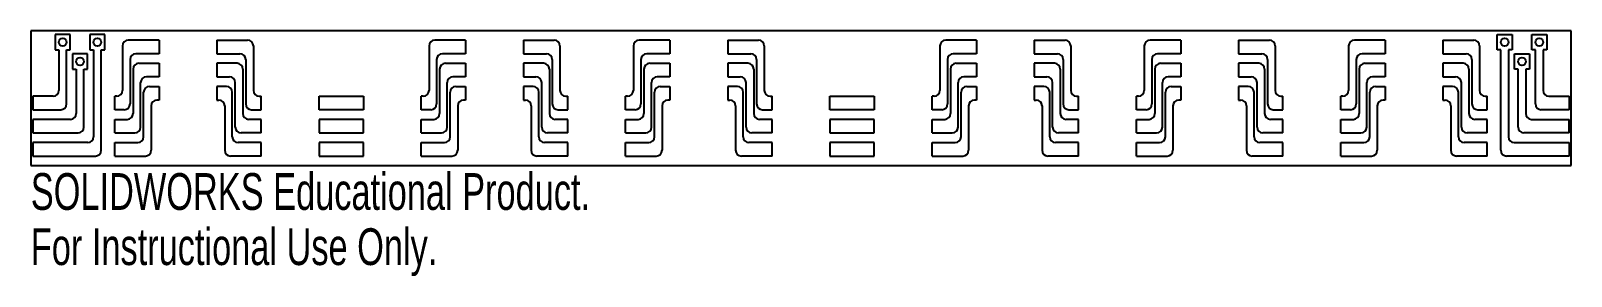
# Model space of a CAD drawing. Header units: inches. Extents: x -1.28 to 6.71, y 2.01 to 3.28.
import ezdxf

# ---------------------------------------------------------------- set-up
doc = ezdxf.new("R2010")
doc.units = ezdxf.units.IN
doc.header["$MEASUREMENT"] = 0
doc.styles.add('SLDTEXTSTYLE0', font='TXT', dxfattribs={"width": 0.7})

msp = doc.modelspace()

# ---------------------------------------------------------------- linework, layer by layer
at = {"color": 7, "linetype": 'Continuous', "lineweight": 25}
for p, q in [((6.707, 3.2837), (-1.283, 3.2837)), ((-1.283, 3.2837), (-1.283, 2.5877)), ((6.707, 2.5877), (6.707, 3.2837)), ((-1.1571, 3.2645), (-1.1571, 3.1857)), ((-1.0783, 3.2645), (-1.1571, 3.2645)), ((-1.0783, 3.1857), (-1.0783, 3.2645)), ((-0.9771, 3.2645), (-0.9771, 3.1857)), ((-0.8983, 3.2645), (-0.9771, 3.2645)), ((-0.8983, 3.1857), (-0.8983, 3.2645)), ((-0.8074, 3.2057), (-0.8074, 2.9757)), ((-0.618, 3.2357), (-0.7774, 3.2357)), ((-0.618, 3.2357), (-0.618, 3.1657)), ((-0.318, 3.2357), (-0.318, 3.1657)), ((-0.318, 3.2357), (-0.1586, 3.2357)), ((-0.1286, 3.2057), (-0.1286, 2.9757)), ((0.7826, 3.2057), (0.7826, 2.9757)), ((0.972, 3.2357), (0.8126, 3.2357)), ((0.972, 3.2357), (0.972, 3.1657)), ((1.272, 3.2357), (1.272, 3.1657)), ((1.272, 3.2357), (1.4314, 3.2357)), ((1.4614, 3.2057), (1.4614, 2.9757)), ((1.8426, 3.2057), (1.8426, 2.9757)), ((2.032, 3.2357), (1.8726, 3.2357)), ((2.032, 3.2357), (2.032, 3.1657)), ((2.332, 3.2357), (2.332, 3.1657)), ((2.332, 3.2357), (2.4914, 3.2357)), ((2.5214, 3.2057), (2.5214, 2.9757)), ((3.4326, 3.2057), (3.4326, 2.9757)), ((3.622, 3.2357), (3.4626, 3.2357)), ((3.622, 3.2357), (3.622, 3.1657)), ((3.922, 3.2357), (3.922, 3.1657)), ((3.922, 3.2357), (4.0814, 3.2357)), ((4.1114, 3.2057), (4.1114, 2.9757)), ((4.4926, 3.2057), (4.4926, 2.9757)), ((4.682, 3.2357), (4.5226, 3.2357)), ((4.682, 3.2357), (4.682, 3.1657)), ((4.982, 3.2357), (4.982, 3.1657)), ((4.982, 3.2357), (5.1414, 3.2357)), ((5.1714, 3.2057), (5.1714, 2.9757)), ((5.5526, 3.2057), (5.5526, 2.9757)), ((5.742, 3.2357), (5.5826, 3.2357)), ((5.742, 3.2357), (5.742, 3.1657)), ((6.042, 3.2357), (6.042, 3.1657)), ((6.042, 3.2357), (6.2014, 3.2357)), ((6.2314, 3.2057), (6.2314, 2.9757)), ((6.3223, 3.2645), (6.4011, 3.2645)), ((6.3223, 3.1857), (6.3223, 3.2645)), ((6.4011, 3.2645), (6.4011, 3.1857)), ((6.5023, 3.1857), (6.5023, 3.2645)), ((6.5023, 3.2645), (6.5811, 3.2645)), ((6.5811, 3.2645), (6.5811, 3.1857)), ((-1.1571, 3.1857), (-1.1374, 3.1857)), ((-1.1374, 3.1857), (-1.1374, 2.9757)), ((-1.098, 3.1857), (-1.0783, 3.1857)), ((-1.098, 2.9057), (-1.098, 3.1857)), ((-1.0671, 3.1645), (-1.0671, 3.0857)), ((-0.9883, 3.1645), (-1.0671, 3.1645)), ((-0.9883, 3.0857), (-0.9883, 3.1645)), ((-0.9771, 3.1857), (-0.9574, 3.1857)), ((-0.9574, 3.1857), (-0.9574, 2.7357)), ((-0.918, 3.1857), (-0.8983, 3.1857)), ((-0.918, 2.6657), (-0.918, 3.1857)), ((-0.768, 3.1357), (-0.768, 2.9057)), ((-0.618, 3.1657), (-0.738, 3.1657)), ((-0.318, 3.1657), (-0.198, 3.1657)), ((-0.168, 3.1357), (-0.168, 2.9057)), ((0.822, 3.1357), (0.822, 2.9057)), ((0.972, 3.1657), (0.852, 3.1657)), ((1.272, 3.1657), (1.392, 3.1657)), ((1.422, 3.1357), (1.422, 2.9057)), ((1.882, 3.1357), (1.882, 2.9057)), ((2.032, 3.1657), (1.912, 3.1657)), ((2.332, 3.1657), (2.452, 3.1657)), ((2.482, 3.1357), (2.482, 2.9057)), ((3.472, 3.1357), (3.472, 2.9057)), ((3.622, 3.1657), (3.502, 3.1657)), ((3.922, 3.1657), (4.042, 3.1657)), ((4.072, 3.1357), (4.072, 2.9057)), ((4.532, 3.1357), (4.532, 2.9057)), ((4.682, 3.1657), (4.562, 3.1657)), ((4.982, 3.1657), (5.102, 3.1657)), ((5.132, 3.1357), (5.132, 2.9057)), ((5.592, 3.1357), (5.592, 2.9057)), ((5.742, 3.1657), (5.622, 3.1657)), ((6.042, 3.1657), (6.162, 3.1657)), ((6.192, 3.1357), (6.192, 2.9057)), ((6.342, 3.1857), (6.3223, 3.1857)), ((6.342, 2.6657), (6.342, 3.1857)), ((6.4011, 3.1857), (6.3814, 3.1857)), ((6.3814, 3.1857), (6.3814, 2.7357)), ((6.4123, 3.0857), (6.4123, 3.1645)), ((6.4123, 3.1645), (6.4911, 3.1645)), ((6.4911, 3.1645), (6.4911, 3.0857)), ((6.522, 3.1857), (6.5023, 3.1857)), ((6.522, 2.9057), (6.522, 3.1857)), ((6.5811, 3.1857), (6.5614, 3.1857)), ((6.5614, 3.1857), (6.5614, 2.9757)), ((-1.0671, 3.0857), (-1.0474, 3.0857)), ((-1.0474, 3.0857), (-1.0474, 2.8557)), ((-1.008, 3.0857), (-0.9883, 3.0857)), ((-1.008, 2.7857), (-1.008, 3.0857)), ((-0.7527, 3.0857), (-0.7527, 2.8557)), ((-0.7227, 3.1157), (-0.618, 3.1157)), ((-0.618, 3.0457), (-0.6833, 3.0457)), ((-0.618, 3.1157), (-0.618, 3.0457)), ((-0.318, 3.1157), (-0.318, 3.0457)), ((-0.2133, 3.1157), (-0.318, 3.1157)), ((-0.318, 3.0457), (-0.2527, 3.0457)), ((-0.1833, 3.0857), (-0.1833, 2.8557)), ((0.8373, 3.0857), (0.8373, 2.8557)), ((0.8673, 3.1157), (0.972, 3.1157)), ((0.972, 3.0457), (0.9067, 3.0457)), ((0.972, 3.1157), (0.972, 3.0457)), ((1.272, 3.1157), (1.272, 3.0457)), ((1.3767, 3.1157), (1.272, 3.1157)), ((1.272, 3.0457), (1.3373, 3.0457)), ((1.4067, 3.0857), (1.4067, 2.8557)), ((1.8973, 3.0857), (1.8973, 2.8557)), ((1.9273, 3.1157), (2.032, 3.1157)), ((2.032, 3.0457), (1.9667, 3.0457)), ((2.032, 3.1157), (2.032, 3.0457)), ((2.332, 3.1157), (2.332, 3.0457)), ((2.4367, 3.1157), (2.332, 3.1157)), ((2.332, 3.0457), (2.3973, 3.0457)), ((2.4667, 3.0857), (2.4667, 2.8557)), ((3.4873, 3.0857), (3.4873, 2.8557)), ((3.5173, 3.1157), (3.622, 3.1157)), ((3.622, 3.0457), (3.5567, 3.0457)), ((3.622, 3.1157), (3.622, 3.0457)), ((3.922, 3.1157), (3.922, 3.0457)), ((4.0267, 3.1157), (3.922, 3.1157)), ((3.922, 3.0457), (3.9873, 3.0457)), ((4.0567, 3.0857), (4.0567, 2.8557)), ((4.5473, 3.0857), (4.5473, 2.8557)), ((4.5773, 3.1157), (4.682, 3.1157)), ((4.682, 3.0457), (4.6167, 3.0457)), ((4.682, 3.1157), (4.682, 3.0457)), ((4.982, 3.1157), (4.982, 3.0457)), ((5.0867, 3.1157), (4.982, 3.1157)), ((4.982, 3.0457), (5.0473, 3.0457)), ((5.1167, 3.0857), (5.1167, 2.8557)), ((5.6073, 3.0857), (5.6073, 2.8557)), ((5.6373, 3.1157), (5.742, 3.1157)), ((5.742, 3.0457), (5.6767, 3.0457)), ((5.742, 3.1157), (5.742, 3.0457)), ((6.042, 3.1157), (6.042, 3.0457)), ((6.1467, 3.1157), (6.042, 3.1157)), ((6.042, 3.0457), (6.1073, 3.0457)), ((6.1767, 3.0857), (6.1767, 2.8557)), ((6.432, 3.0857), (6.4123, 3.0857)), ((6.432, 2.7857), (6.432, 3.0857)), ((6.4911, 3.0857), (6.4714, 3.0857)), ((6.4714, 3.0857), (6.4714, 2.8557)), ((-0.7133, 2.7857), (-0.7133, 3.0157)), ((-0.698, 2.7357), (-0.698, 2.9657)), ((-0.668, 2.9957), (-0.618, 2.9957)), ((-0.618, 2.9957), (-0.618, 2.9257)), ((-0.318, 2.9957), (-0.318, 2.9257)), ((-0.268, 2.9957), (-0.318, 2.9957)), ((-0.238, 2.7357), (-0.238, 2.9657)), ((-0.2227, 2.7857), (-0.2227, 3.0157)), ((0.8767, 2.7857), (0.8767, 3.0157)), ((0.892, 2.7357), (0.892, 2.9657)), ((0.922, 2.9957), (0.972, 2.9957)), ((0.972, 2.9957), (0.972, 2.9257)), ((1.272, 2.9957), (1.272, 2.9257)), ((1.322, 2.9957), (1.272, 2.9957)), ((1.352, 2.7357), (1.352, 2.9657)), ((1.3673, 2.7857), (1.3673, 3.0157)), ((1.9367, 2.7857), (1.9367, 3.0157)), ((1.952, 2.7357), (1.952, 2.9657)), ((1.982, 2.9957), (2.032, 2.9957)), ((2.032, 2.9957), (2.032, 2.9257)), ((2.332, 2.9957), (2.332, 2.9257)), ((2.382, 2.9957), (2.332, 2.9957)), ((2.412, 2.7357), (2.412, 2.9657)), ((2.4273, 2.7857), (2.4273, 3.0157)), ((3.5267, 2.7857), (3.5267, 3.0157)), ((3.542, 2.7357), (3.542, 2.9657)), ((3.572, 2.9957), (3.622, 2.9957)), ((3.622, 2.9957), (3.622, 2.9257)), ((3.922, 2.9957), (3.922, 2.9257)), ((3.972, 2.9957), (3.922, 2.9957)), ((4.002, 2.7357), (4.002, 2.9657)), ((4.0173, 2.7857), (4.0173, 3.0157)), ((4.5867, 2.7857), (4.5867, 3.0157)), ((4.602, 2.7357), (4.602, 2.9657)), ((4.632, 2.9957), (4.682, 2.9957)), ((4.682, 2.9957), (4.682, 2.9257)), ((4.982, 2.9957), (4.982, 2.9257)), ((5.032, 2.9957), (4.982, 2.9957)), ((5.062, 2.7357), (5.062, 2.9657)), ((5.0773, 2.7857), (5.0773, 3.0157)), ((5.6467, 2.7857), (5.6467, 3.0157)), ((5.662, 2.7357), (5.662, 2.9657)), ((5.692, 2.9957), (5.742, 2.9957)), ((5.742, 2.9957), (5.742, 2.9257)), ((6.042, 2.9957), (6.042, 2.9257)), ((6.092, 2.9957), (6.042, 2.9957)), ((6.122, 2.7357), (6.122, 2.9657)), ((6.1373, 2.7857), (6.1373, 3.0157)), ((-1.273, 2.9457), (-1.273, 2.8757)), ((-1.1674, 2.9457), (-1.273, 2.9457)), ((-0.848, 2.8757), (-0.848, 2.9457)), ((-0.8374, 2.9457), (-0.848, 2.9457)), ((-0.6586, 2.8957), (-0.6586, 2.6657)), ((-0.618, 2.9257), (-0.6286, 2.9257)), ((-0.318, 2.9257), (-0.3074, 2.9257)), ((-0.2774, 2.8957), (-0.2774, 2.6657)), ((-0.0986, 2.9457), (-0.088, 2.9457)), ((-0.088, 2.8757), (-0.088, 2.9457)), ((0.212, 2.8757), (0.212, 2.9457)), ((0.212, 2.9457), (0.442, 2.9457)), ((0.442, 2.9457), (0.442, 2.8757)), ((0.742, 2.8757), (0.742, 2.9457)), ((0.7526, 2.9457), (0.742, 2.9457)), ((0.9314, 2.8957), (0.9314, 2.6657)), ((0.972, 2.9257), (0.9614, 2.9257)), ((1.272, 2.9257), (1.2826, 2.9257)), ((1.3126, 2.8957), (1.3126, 2.6657)), ((1.4914, 2.9457), (1.502, 2.9457)), ((1.502, 2.8757), (1.502, 2.9457)), ((1.802, 2.8757), (1.802, 2.9457)), ((1.8126, 2.9457), (1.802, 2.9457)), ((1.9914, 2.8957), (1.9914, 2.6657)), ((2.032, 2.9257), (2.0214, 2.9257)), ((2.332, 2.9257), (2.3426, 2.9257)), ((2.3726, 2.8957), (2.3726, 2.6657)), ((2.5514, 2.9457), (2.562, 2.9457)), ((2.562, 2.8757), (2.562, 2.9457)), ((2.862, 2.8757), (2.862, 2.9457)), ((2.862, 2.9457), (3.092, 2.9457)), ((3.092, 2.9457), (3.092, 2.8757)), ((3.392, 2.8757), (3.392, 2.9457)), ((3.4026, 2.9457), (3.392, 2.9457)), ((3.5814, 2.8957), (3.5814, 2.6657)), ((3.622, 2.9257), (3.6114, 2.9257)), ((3.922, 2.9257), (3.9326, 2.9257)), ((3.9626, 2.8957), (3.9626, 2.6657)), ((4.1414, 2.9457), (4.152, 2.9457)), ((4.152, 2.8757), (4.152, 2.9457)), ((4.452, 2.8757), (4.452, 2.9457)), ((4.4626, 2.9457), (4.452, 2.9457)), ((4.6414, 2.8957), (4.6414, 2.6657)), ((4.682, 2.9257), (4.6714, 2.9257)), ((4.982, 2.9257), (4.9926, 2.9257)), ((5.0226, 2.8957), (5.0226, 2.6657)), ((5.2014, 2.9457), (5.212, 2.9457)), ((5.212, 2.8757), (5.212, 2.9457)), ((5.512, 2.8757), (5.512, 2.9457)), ((5.5226, 2.9457), (5.512, 2.9457)), ((5.7014, 2.8957), (5.7014, 2.6657)), ((5.742, 2.9257), (5.7314, 2.9257)), ((6.042, 2.9257), (6.0526, 2.9257)), ((6.0826, 2.8957), (6.0826, 2.6657)), ((6.2614, 2.9457), (6.272, 2.9457)), ((6.272, 2.8757), (6.272, 2.9457)), ((6.5914, 2.9457), (6.697, 2.9457)), ((6.697, 2.9457), (6.697, 2.8757)), ((-1.273, 2.8757), (-1.128, 2.8757)), ((-1.273, 2.8257), (-1.273, 2.7557)), ((-1.0774, 2.8257), (-1.273, 2.8257)), ((-0.798, 2.8757), (-0.848, 2.8757)), ((-0.848, 2.8257), (-0.7827, 2.8257)), ((-0.848, 2.7557), (-0.848, 2.8257)), ((-0.088, 2.8257), (-0.1533, 2.8257)), ((-0.138, 2.8757), (-0.088, 2.8757)), ((-0.088, 2.7557), (-0.088, 2.8257)), ((0.442, 2.8757), (0.212, 2.8757)), ((0.212, 2.8257), (0.212, 2.7557)), ((0.442, 2.8257), (0.212, 2.8257)), ((0.442, 2.7557), (0.442, 2.8257)), ((0.792, 2.8757), (0.742, 2.8757)), ((0.742, 2.8257), (0.8073, 2.8257)), ((0.742, 2.7557), (0.742, 2.8257)), ((1.502, 2.8257), (1.4367, 2.8257)), ((1.452, 2.8757), (1.502, 2.8757)), ((1.502, 2.7557), (1.502, 2.8257)), ((1.852, 2.8757), (1.802, 2.8757)), ((1.802, 2.7557), (1.802, 2.8257)), ((1.802, 2.8257), (1.8673, 2.8257)), ((2.562, 2.8257), (2.4967, 2.8257)), ((2.512, 2.8757), (2.562, 2.8757)), ((2.562, 2.7557), (2.562, 2.8257)), ((3.092, 2.8757), (2.862, 2.8757)), ((2.862, 2.8257), (2.862, 2.7557)), ((3.092, 2.8257), (2.862, 2.8257)), ((3.092, 2.7557), (3.092, 2.8257)), ((3.442, 2.8757), (3.392, 2.8757)), ((3.392, 2.7557), (3.392, 2.8257)), ((3.392, 2.8257), (3.4573, 2.8257)), ((4.152, 2.8257), (4.0867, 2.8257)), ((4.102, 2.8757), (4.152, 2.8757)), ((4.152, 2.7557), (4.152, 2.8257)), ((4.502, 2.8757), (4.452, 2.8757)), ((4.452, 2.7557), (4.452, 2.8257)), ((4.452, 2.8257), (4.5173, 2.8257)), ((5.212, 2.8257), (5.1467, 2.8257)), ((5.162, 2.8757), (5.212, 2.8757)), ((5.212, 2.7557), (5.212, 2.8257)), ((5.562, 2.8757), (5.512, 2.8757)), ((5.512, 2.7557), (5.512, 2.8257)), ((5.512, 2.8257), (5.5773, 2.8257)), ((6.272, 2.8257), (6.2067, 2.8257)), ((6.222, 2.8757), (6.272, 2.8757)), ((6.272, 2.7557), (6.272, 2.8257)), ((6.5014, 2.8257), (6.697, 2.8257)), ((6.697, 2.8757), (6.552, 2.8757)), ((6.697, 2.7557), (6.697, 2.8257)), ((-1.273, 2.7557), (-1.038, 2.7557)), ((-0.848, 2.7557), (-0.7433, 2.7557)), ((-0.088, 2.7557), (-0.1927, 2.7557)), ((0.212, 2.7557), (0.442, 2.7557)), ((0.742, 2.7557), (0.8467, 2.7557)), ((1.502, 2.7557), (1.3973, 2.7557)), ((1.802, 2.7557), (1.9067, 2.7557)), ((2.562, 2.7557), (2.4573, 2.7557)), ((2.862, 2.7557), (3.092, 2.7557)), ((3.392, 2.7557), (3.4967, 2.7557)), ((4.152, 2.7557), (4.0473, 2.7557)), ((4.452, 2.7557), (4.5567, 2.7557)), ((5.212, 2.7557), (5.1073, 2.7557)), ((5.512, 2.7557), (5.6167, 2.7557)), ((6.272, 2.7557), (6.1673, 2.7557)), ((6.697, 2.7557), (6.462, 2.7557)), ((-1.273, 2.7057), (-1.273, 2.6357)), ((-0.9874, 2.7057), (-1.273, 2.7057)), ((-0.848, 2.7057), (-0.728, 2.7057)), ((-0.848, 2.6357), (-0.848, 2.7057)), ((-0.088, 2.7057), (-0.208, 2.7057)), ((-0.088, 2.6357), (-0.088, 2.7057)), ((0.212, 2.7057), (0.212, 2.6357)), ((0.442, 2.7057), (0.212, 2.7057)), ((0.442, 2.6357), (0.442, 2.7057)), ((0.742, 2.7057), (0.862, 2.7057)), ((0.742, 2.6357), (0.742, 2.7057)), ((1.502, 2.7057), (1.382, 2.7057)), ((1.502, 2.6357), (1.502, 2.7057)), ((1.802, 2.6357), (1.802, 2.7057)), ((1.802, 2.7057), (1.922, 2.7057)), ((2.562, 2.7057), (2.442, 2.7057)), ((2.562, 2.6357), (2.562, 2.7057)), ((2.862, 2.7057), (2.862, 2.6357)), ((3.092, 2.7057), (2.862, 2.7057)), ((3.092, 2.6357), (3.092, 2.7057)), ((3.392, 2.6357), (3.392, 2.7057)), ((3.392, 2.7057), (3.512, 2.7057)), ((4.152, 2.7057), (4.032, 2.7057)), ((4.152, 2.6357), (4.152, 2.7057)), ((4.452, 2.6357), (4.452, 2.7057)), ((4.452, 2.7057), (4.572, 2.7057)), ((5.212, 2.7057), (5.092, 2.7057)), ((5.212, 2.6357), (5.212, 2.7057)), ((5.512, 2.6357), (5.512, 2.7057)), ((5.512, 2.7057), (5.632, 2.7057)), ((6.272, 2.7057), (6.152, 2.7057)), ((6.272, 2.6357), (6.272, 2.7057)), ((6.4114, 2.7057), (6.697, 2.7057)), ((6.697, 2.7057), (6.697, 2.6357)), ((-1.283, 2.5877), (6.707, 2.5877)), ((-1.273, 2.6357), (-0.948, 2.6357)), ((-0.848, 2.6357), (-0.6886, 2.6357)), ((-0.088, 2.6357), (-0.2474, 2.6357)), ((0.212, 2.6357), (0.442, 2.6357)), ((0.742, 2.6357), (0.9014, 2.6357)), ((1.502, 2.6357), (1.3426, 2.6357)), ((1.802, 2.6357), (1.9614, 2.6357)), ((2.562, 2.6357), (2.4026, 2.6357)), ((2.862, 2.6357), (3.092, 2.6357)), ((3.392, 2.6357), (3.5514, 2.6357)), ((4.152, 2.6357), (3.9926, 2.6357)), ((4.452, 2.6357), (4.6114, 2.6357)), ((5.212, 2.6357), (5.0526, 2.6357)), ((5.512, 2.6357), (5.6714, 2.6357)), ((6.272, 2.6357), (6.1126, 2.6357)), ((6.697, 2.6357), (6.372, 2.6357))]:
    msp.add_line(p, q, dxfattribs=at)
for centre in [(-1.1177, 3.2251), (-0.9377, 3.2251), (6.3617, 3.2251), (6.5417, 3.2251), (-1.0277, 3.1251), (6.4517, 3.1251)]:
    msp.add_circle(centre, 0.02, dxfattribs=at)
for centre, start, end in [((-0.7774, 3.2057), 90, 180), ((-0.1586, 3.2057), 0, 90), ((0.8126, 3.2057), 90, 180), ((1.4314, 3.2057), 0, 90), ((1.8726, 3.2057), 90, 180), ((2.4914, 3.2057), 0, 90), ((3.4626, 3.2057), 90, 180), ((4.0814, 3.2057), 0, 90), ((4.5226, 3.2057), 90, 180), ((5.1414, 3.2057), 360, 90), ((5.5826, 3.2057), 90, 180), ((6.2014, 3.2057), 360, 90), ((-0.738, 3.1357), 90, 180), ((-0.198, 3.1357), 0, 90), ((0.852, 3.1357), 90, 180), ((1.392, 3.1357), 0, 90), ((1.912, 3.1357), 90, 180), ((2.452, 3.1357), 0, 90), ((3.502, 3.1357), 90, 180), ((4.042, 3.1357), 0, 90), ((4.562, 3.1357), 90, 180), ((5.102, 3.1357), 0, 90), ((5.622, 3.1357), 90, 180), ((6.162, 3.1357), 0, 90), ((-0.7227, 3.0857), 90, 180), ((-0.6833, 3.0157), 90, 180), ((-0.2527, 3.0157), 0, 90), ((-0.2133, 3.0857), 0, 90), ((0.8673, 3.0857), 90, 180), ((0.9067, 3.0157), 90, 180), ((1.3373, 3.0157), 0, 90), ((1.3767, 3.0857), 0, 90), ((1.9273, 3.0857), 90, 180), ((1.9667, 3.0157), 90, 180), ((2.3973, 3.0157), 0, 90), ((2.4367, 3.0857), 0, 90), ((3.5173, 3.0857), 90, 180), ((3.5567, 3.0157), 90, 180), ((3.9873, 3.0157), 0, 90), ((4.0267, 3.0857), 0, 90), ((4.5773, 3.0857), 90, 180), ((4.6167, 3.0157), 90, 180), ((5.0473, 3.0157), 0, 90), ((5.0867, 3.0857), 0, 90), ((5.6373, 3.0857), 90, 180), ((5.6767, 3.0157), 90, 180), ((6.1073, 3.0157), 0, 90), ((6.1467, 3.0857), 360, 90), ((-1.1674, 2.9757), 270, 0), ((-0.8374, 2.9757), 270, 0), ((-0.668, 2.9657), 90, 180), ((-0.268, 2.9657), 0, 90), ((-0.0986, 2.9757), 180, 270), ((0.7526, 2.9757), 270, 0), ((0.922, 2.9657), 90, 180), ((1.322, 2.9657), 0, 90), ((1.4914, 2.9757), 180, 270), ((1.8126, 2.9757), 270, 0), ((1.982, 2.9657), 90, 180), ((2.382, 2.9657), 0, 90), ((2.5514, 2.9757), 180, 270), ((3.4026, 2.9757), 270, 0), ((3.572, 2.9657), 90, 180), ((3.972, 2.9657), 0, 90), ((4.1414, 2.9757), 180, 270), ((4.4626, 2.9757), 270, 0), ((4.632, 2.9657), 90, 180), ((5.032, 2.9657), 0, 90), ((5.2014, 2.9757), 180, 270), ((5.5226, 2.9757), 270, 0), ((5.692, 2.9657), 90, 180), ((6.092, 2.9657), 360, 90), ((6.2614, 2.9757), 180, 270), ((6.5914, 2.9757), 180, 270), ((-1.128, 2.9057), 270, 360), ((-0.798, 2.9057), 270, 0), ((-0.6286, 2.8957), 90, 180), ((-0.3074, 2.8957), 0, 90), ((-0.138, 2.9057), 180, 270), ((0.792, 2.9057), 270, 0), ((0.9614, 2.8957), 90, 180), ((1.2826, 2.8957), 0, 90), ((1.452, 2.9057), 180, 270), ((1.852, 2.9057), 270, 0), ((2.0214, 2.8957), 90, 180), ((2.3426, 2.8957), 0, 90), ((2.512, 2.9057), 180, 270), ((3.442, 2.9057), 270, 0), ((3.6114, 2.8957), 90, 180), ((3.9326, 2.8957), 0, 90), ((4.102, 2.9057), 180, 270), ((4.502, 2.9057), 270, 0), ((4.6714, 2.8957), 90, 180), ((4.9926, 2.8957), 0, 90), ((5.162, 2.9057), 180, 270), ((5.562, 2.9057), 270, 0), ((5.7314, 2.8957), 90, 180), ((6.0526, 2.8957), 0, 90), ((6.222, 2.9057), 180, 270), ((6.552, 2.9057), 180, 270), ((-1.0774, 2.8557), 270, 0), ((-0.7827, 2.8557), 270, 0), ((-0.1533, 2.8557), 180, 270), ((0.8073, 2.8557), 270, 0), ((1.4367, 2.8557), 180, 270), ((1.8673, 2.8557), 270, 0), ((2.4967, 2.8557), 180, 270), ((3.4573, 2.8557), 270, 0), ((4.0867, 2.8557), 180, 270), ((4.5173, 2.8557), 270, 0), ((5.1467, 2.8557), 180, 270), ((5.5773, 2.8557), 270, 0), ((6.2067, 2.8557), 180, 270), ((6.5014, 2.8557), 180, 270), ((-1.038, 2.7857), 270, 0), ((-0.9874, 2.7357), 270, 0), ((-0.7433, 2.7857), 270, 0), ((-0.728, 2.7357), 270, 0), ((-0.208, 2.7357), 180, 270), ((-0.1927, 2.7857), 180, 270), ((0.8467, 2.7857), 270, 0), ((0.862, 2.7357), 270, 0), ((1.382, 2.7357), 180, 270), ((1.3973, 2.7857), 180, 270), ((1.9067, 2.7857), 270, 0), ((1.922, 2.7357), 270, 360), ((2.442, 2.7357), 180, 270), ((2.4573, 2.7857), 180, 270), ((3.4967, 2.7857), 270, 0), ((3.512, 2.7357), 270, 360), ((4.032, 2.7357), 180, 270), ((4.0473, 2.7857), 180, 270), ((4.5567, 2.7857), 270, 360), ((4.572, 2.7357), 270, 0), ((5.092, 2.7357), 180, 270), ((5.1073, 2.7857), 180, 270), ((5.6167, 2.7857), 270, 360), ((5.632, 2.7357), 270, 0), ((6.152, 2.7357), 180, 270), ((6.1673, 2.7857), 180, 270), ((6.4114, 2.7357), 180, 270), ((6.462, 2.7857), 180, 270), ((-0.948, 2.6657), 270, 0), ((-0.6886, 2.6657), 270, 0), ((-0.2474, 2.6657), 180, 270), ((0.9014, 2.6657), 270, 360), ((1.3426, 2.6657), 180, 270), ((1.9614, 2.6657), 270, 0), ((2.4026, 2.6657), 180, 270), ((3.5514, 2.6657), 270, 360), ((3.9926, 2.6657), 180, 270), ((4.6114, 2.6657), 270, 360), ((5.0526, 2.6657), 180, 270), ((5.6714, 2.6657), 270, 360), ((6.1126, 2.6657), 180, 270), ((6.372, 2.6657), 180, 270)]:
    msp.add_arc(centre, 0.03, start, end, dxfattribs=at)

# ---------------------------------------------------------------- texts
at = {"color": 7, "linetype": 'Continuous', "char_height": 0.1903, "attachment_point": 1, "style": 'SLDTEXTSTYLE0'}
for s, insert in [('SOLIDWORKS Educational Product.', (-1.283, 2.5475)), ('For Instructional Use Only.', (-1.283, 2.2621))]:
    msp.add_mtext(s, dxfattribs=dict(at, insert=insert))

doc.saveas('drawing.dxf')
